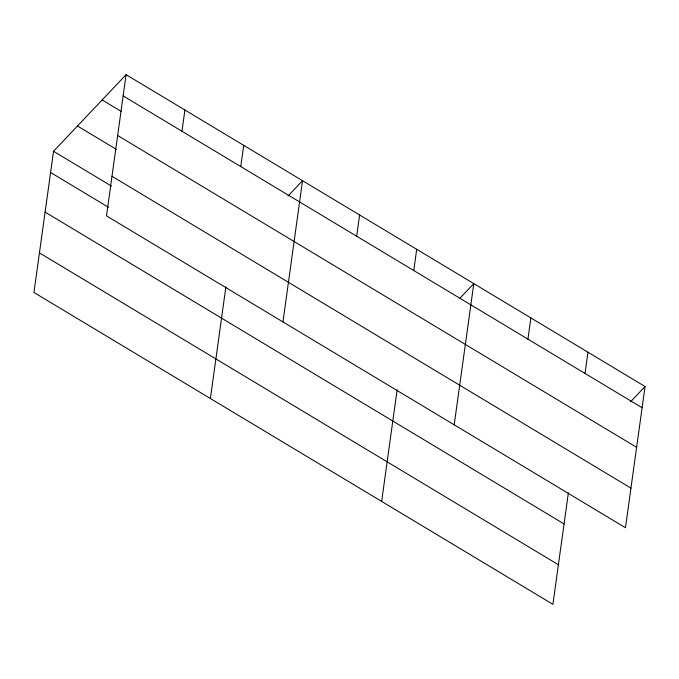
<?xml version="1.0" encoding="UTF-8"?>
<svg xmlns="http://www.w3.org/2000/svg" width="679" height="679" viewBox="0 0 679 679"><rect width="100%" height="100%" fill="white"/><g stroke="black" fill="none" stroke-linecap="round" stroke-linejoin="round"><path stroke-width="1.02" d="M126.09 74.673L106.501 215.88L625.461 527.719L645.05 386.521L126.09 74.673L53.539 151.281L33.95 292.479L552.91 604.327L568.399 492.691M181.964 131.242L184.909 110.015M240.773 166.584L243.727 145.357M210.397 398.505L225.886 286.869M282.948 321.905L302.537 180.699L288.032 196.019M356.679 236.233L359.624 215.005M381.649 501.416L397.139 389.78M413.766 270.531L416.711 249.303M454.2 424.808L473.798 283.61L460.006 298.166M527.931 339.144L530.876 317.908M585.018 373.442L587.963 352.214M630.536 401.841L645.05 386.521M123.145 95.9L642.105 407.748M102.147 99.957L121.151 111.373M117.654 135.494L636.613 447.334M77.482 126.005L116.389 149.38M111.993 176.285L630.952 488.125M53.539 151.281L111.449 186.08M50.594 172.508L108.504 207.307M45.103 212.103L564.062 523.942M39.441 252.894L558.401 564.733"/></g></svg>
